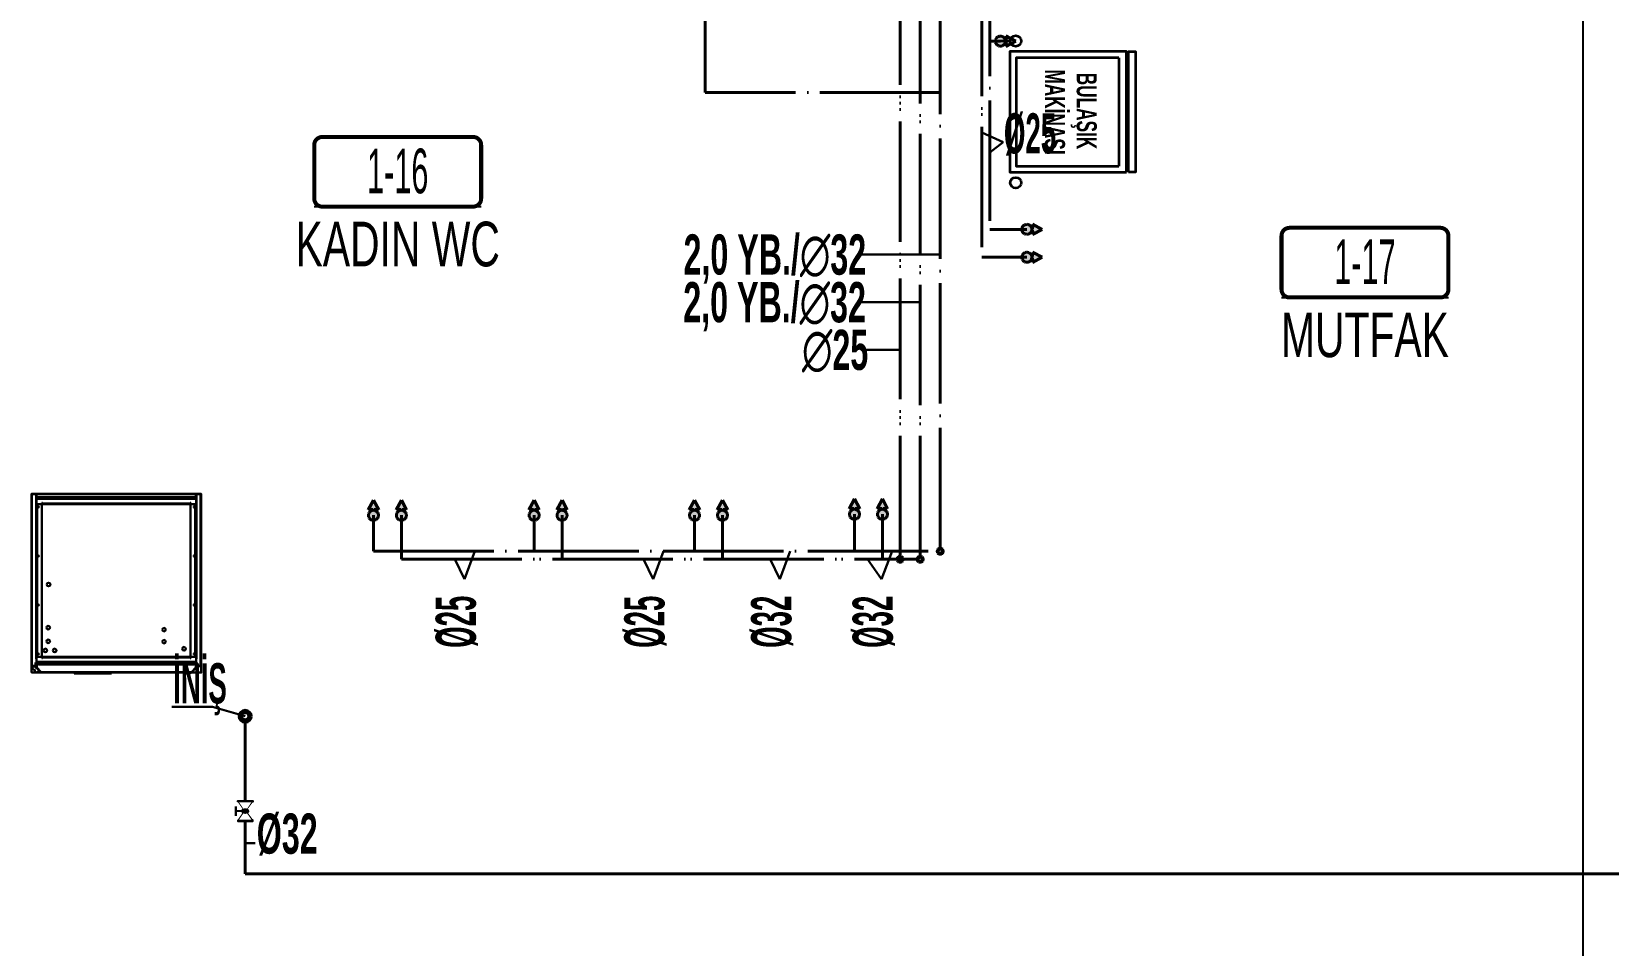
# Model space of a CAD drawing. Header units: centimetres. Extents: x 405464 to 563355, y 50011 to 66875.
# Drawn here: x 452655 to 453440, y 53343 to 53798 of the extents above; entities that cross this region are included whole.
import ezdxf
from ezdxf.enums import TextEntityAlignment as Align

# ---------------------------------------------------------------- set-up
doc = ezdxf.new("R2010")
doc.units = ezdxf.units.CM
for name, pattern in [('SICAKSU1', [75, 60, -6, 0, -3, 0, -6]), ('SIRKUL-1', [78, 60, -6, 0, -3, 0, -3, 0, -6]), ('SOGUKSU1', [72, 60, -6, 0, -6])]:
    doc.linetypes.add(name, pattern=pattern)
for name, color, linetype in [('-M-MAHAL-DEBILER', 7, 'Continuous'), ('-M-MAHAL-ETIKET-NOT', 7, 'Continuous'), ('-M-MAHAL-ETIKET-NOTM', 7, 'Continuous'), ('-M-MAHAL-ETK-', 7, 'Continuous'), ('-M-MAHAL-HAVA-DEGISIM', 7, 'Continuous'), ('-M-MAHAL-NO', 7, 'Continuous'), ('-M-MAHAL-NOM', 7, 'Continuous'), ('0-KRCN DI SU', 41, 'D')]:
    doc.layers.add(name, color=color, linetype=linetype)
for name, color, linetype, lineweight in [('0-KRCN-HVL-SANTRAL', 11, 'Continuous', 30), ('0-KRCN-IST-KÜRESEL VANA', 4, 'Continuous', 25), ('0-KRCN-SHT YUMUŞAK SU ÇAP', 201, 'Continuous', 30), ('0-KRCN-SHT-05CIHAZ', 171, 'Continuous', 40), ('0-KRCN-SHT-MAKİNABULAŞIKÇAMAŞIR', 171, 'Continuous', 35), ('0-KRCN-SHT-PROSES-BORU', 1, '0-Y_LINE', 40), ('0-KRCN-SHT-SICAKSU', 50, 'SICAKSU1', 40), ('0-KRCN-SHT-SIRKULASYON', 145, 'SIRKUL-1', 40), ('0-KRCN-SHT-SOGUKSU', 141, 'SOGUKSU1', 40), ('0-KRCN-SHT-YAZI-ÇAP-TEMSU', 81, 'Continuous', 30), ('0-MEK-SHT-SOGUKSU', 141, 'SOGUKSU1', 30), ('0-MEK-SHT-YAZI-ÇAP-TEMSU', 81, 'Continuous', 30), ('0-MEKANİK İSTERLER', 6, 'Continuous', 25)]:
    doc.layers.add(name, color=color, linetype=linetype, lineweight=lineweight)
doc.styles.add('-M-ISSO-TEXT-TTF', font='ARIALN.TTF')
doc.styles.add('-M-MHLETK-NOT', font='romans.shx', dxfattribs={"width": 0.7})
doc.styles.add('-M-MHLETK-TEXT', font='ARIALN.TTF', dxfattribs={"width": 0.7})
doc.styles.add('BORU', font='AGENCYR.TTF')
doc.styles.add('CAP', font='ARIALNB.TTF')
doc.styles.get("Standard").update_dxf_attribs({"font": 'arial.ttf'})
doc.linetypes.add('0-Y_LINE', pattern='A,100,-0.5,["Y",BORU,S=9,R=0,X=0,Y=-4.5],-5', length=105.5)
doc.linetypes.add('D', pattern='A,12,-1,["D",Standard,S=1,R=0,X=-0.1,Y=-0.5],-1.6', length=14.6)

# ---------------------------------------------------------------- blocks, each defined once
blk = doc.blocks.new('0-MEK-SHT-ARAMUSLUK')
at = {"layer": '0-KRCN-SHT-SOGUKSU'}
h = blk.add_hatch(color=256, dxfattribs=at)
h.paths.add_polyline_path([(0, 5.12), (-2.6, 0.24), (-0.98, 1.05), (-0.98, -0.2, -0.203039), (0.97, -0.2), (0.97, 1.05), (2.6, 0.24)])
h.paths.add_polyline_path([(-2.5, -2.5, 1), (2.5, -2.5, 1)])
for p, q in [((-2.6, 0.24), (0, 5.12)), ((-0.98, 1.05), (-2.6, 0.24)), ((-0.98, 1.05), (-0.98, -0.2)), ((2.6, 0.24), (0, 5.12)), ((0.97, 1.05), (2.6, 0.24)), ((0.97, 1.05), (0.97, -0.2))]:
    blk.add_line(p, q, dxfattribs=at)
blk.add_circle((0, -2.5), 2.5, dxfattribs=at)
blk = doc.blocks.new('*U6')
at = {"layer": '0-KRCN-SHT-MAKİNABULAŞIKÇAMAŞIR', "color": 120}
for p, q in [((-27, 50.55), (27, 50.55)), ((-35.3, -3.55), (-35.3, -10.77))]:
    blk.add_line(p, q, dxfattribs=at)
blk.add_lwpolyline([(30, 55.26), (-30, 55.26), (-30, 58.85), (30, 58.85)], close=True, dxfattribs=at)
at = {"layer": '0-KRCN-SHT-MAKİNABULAŞIKÇAMAŞIR'}
blk.add_lwpolyline([(30, 54.28), (-30, 54.28), (-30, -3.72), (30, -3.72), (30, 54.28)], close=True, dxfattribs=at)
at = {"layer": '0-KRCN-SHT-MAKİNABULAŞIKÇAMAŞIR', "color": 120}
blk.add_lwpolyline([(-27, 50.55), (-27, -0.72), (27, -0.72), (27, 50.55)], dxfattribs=at)
for centre in [(-35.3, -0.86), (35.3, -0.86)]:
    blk.add_circle(centre, 2.69, dxfattribs=at)
at = {"layer": '0-KRCN-SHT-MAKİNABULAŞIKÇAMAŞIR', "color": 120, "style": 'CAP', "width": 0.75}
for s, p in [('BULAŞIK', (-0.44, 33.08)), ('MAKİNASI', (0.08, 19.81))]:
    blk.add_text(s, height=10, dxfattribs=at).set_placement(p, align=Align.MIDDLE)
blk = doc.blocks.new('0-MEK-SHT-KÜRESELVANA')
at = {"layer": '0-KRCN-IST-KÜRESEL VANA'}
blk.add_hatch(color=256, dxfattribs=at).paths.add_polyline_path([(1.42, 0, 1), (-1.42, 0, 1)])
for p, q in [((-1.12, 0.88), (-4.24, 3.02)), ((-4.24, -3.05), (-4.24, 3.02)), ((-4.24, 3.02), (-4.24, -3.05)), ((-2.41, 4.6), (2.31, 4.6)), ((0, 4.6), (-2.41, 4.6)), ((0, 0), (0, 4.6)), ((2.31, 4.6), (0, 4.6)), ((1.14, 0.85), (4.3, 3.02)), ((4.3, -3.05), (4.3, 3.02)), ((4.3, 3.02), (4.3, -3.05)), ((-4.24, -3.05), (-1.12, -0.88)), ((4.3, -3.05), (1.14, -0.85))]:
    blk.add_line(p, q, dxfattribs=at)
for points in [[(-4.53, 3.75), (-4.97, 3.75), (-4.97, -3.75), (-4.53, -3.75)], [(4.58, 3.75), (5.03, 3.75), (5.03, -3.75), (4.58, -3.75)]]:
    blk.add_lwpolyline(points, close=True, dxfattribs=at)
blk.add_circle((0, 0), 1.42, dxfattribs=at)
blk.add_wipeout([(4.3, 3.02), (4.3, -3.05), (1.12, -0.88), (1.16, -0.82), (1.21, -0.74), (1.25, -0.68), (1.3, -0.58), (1.33, -0.5), (1.35, -0.44), (1.38, -0.34), (1.41, -0.21), (1.42, -0.11), (1.42, -0.03), (1.42, 0.06), (1.41, 0.17), (1.4, 0.25), (1.38, 0.33), (1.35, 0.43), (1.32, 0.54), (1.28, 0.61), (1.25, 0.68), (1.22, 0.73), (1.18, 0.79), (1.14, 0.85), (1.12, 0.88)]).dxf.layer = '0-KRCN-IST-KÜRESEL VANA'
blk.add_wipeout([(-4.24, 3.02), (-4.24, -3.05), (-1.12, -0.88), (-1.16, -0.82), (-1.21, -0.74), (-1.25, -0.68), (-1.3, -0.58), (-1.33, -0.5), (-1.35, -0.44), (-1.38, -0.34), (-1.41, -0.21), (-1.42, -0.11), (-1.42, -0.03), (-1.42, 0.06), (-1.41, 0.17), (-1.4, 0.25), (-1.38, 0.33), (-1.35, 0.43), (-1.32, 0.54), (-1.28, 0.61), (-1.25, 0.68), (-1.22, 0.73), (-1.18, 0.79), (-1.14, 0.85), (-1.12, 0.88)]).dxf.layer = '0-KRCN-IST-KÜRESEL VANA'
blk = doc.blocks.new('M-MHLETK-YNG')
at = {"layer": '-M-MAHAL-DEBILER', "color": 4, "style": '-M-MHLETK-NOT', "width": 0.5, "flags": 8}
blk.add_attdef('DEBIS', text='', height=0.4, dxfattribs=at).set_placement((-2.173, 2.145), align=Align.MIDDLE_CENTER)
at = {"layer": '-M-MAHAL-DEBILER', "color": 191, "style": '-M-MHLETK-NOT', "width": 0.5, "flags": 8}
blk.add_attdef('DEBIR', text='', height=0.4, dxfattribs=at).set_placement((-1.613, 2.145), align=Align.MIDDLE_CENTER)
at = {"layer": '-M-MAHAL-DEBILER', "color": 31, "style": '-M-MHLETK-NOT', "width": 0.5, "flags": 8}
blk.add_attdef('DEBIF', text='', height=0.4, dxfattribs=at).set_placement((1.585, 2.145), align=Align.MIDDLE_CENTER)
at = {"layer": '-M-MAHAL-DEBILER', "color": 1, "style": '-M-MHLETK-NOT', "width": 0.5, "flags": 8}
blk.add_attdef('DEBIE', text='', height=0.4, dxfattribs=at).set_placement((2.32, 2.145), align=Align.MIDDLE_CENTER)
at = {"layer": '-M-MAHAL-ETIKET-NOT', "color": 3}
for tag, height, style, width, flags, p in [('ALAN', 0.04, '-M-MHLETK-NOT', 0.5, 9, (-2.581, 1.562)), ('KIS', 0.04, '-M-MHLETK-NOT', 0.5, 9, (-2.59, 1.616)), ('RH', 0.04, '-M-MHLETK-NOT', 0.5, 9, (-2.39, 1.616)), ('MAH-ADI', 1.111, '-M-ISSO-TEXT-TTF', 0.8, 8, (0, -0.931))]:
    blk.add_attdef(tag, text='', height=height, dxfattribs=dict(at, style=style, width=width, flags=flags)).set_placement(p, align=Align.MIDDLE_CENTER)
at = {"layer": '-M-MAHAL-ETIKET-NOT', "color": 3, "style": '-M-MHLETK-NOT', "width": 0.5, "flags": 9}
for tag, p, height in [('KLKTR', (-2.617, 1.425), 0.04), ('HL', (-2.616, 1.493), 0.0286), ('RDY-BOY1', (-2.614, 1.37), 0.0286), ('RDY-BOY2', (-2.614, 1.32), 0.0286), ('RDY-BOY3', (-2.614, 1.27), 0.0286), ('RDY-BOY4', (-2.614, 1.22), 0.0286), ('HLA', (-2.521, 1.493), 0.0286), ('RDY-TIP1', (-2.5, 1.37), 0.0286), ('RDY-TIP2', (-2.5, 1.32), 0.0286), ('RDY-TIP3', (-2.5, 1.27), 0.0286), ('RDY-TIP4', (-2.5, 1.22), 0.0286), ('RDY-ADET1', (-2.389, 1.37), 0.0286), ('RDY-ADET2', (-2.389, 1.32), 0.0286), ('RDY-ADET3', (-2.389, 1.27), 0.0286), ('RDY-ADET4', (-2.389, 1.22), 0.0286), ('VRV-TIP1', (-2.614, 0.759), 0.0286), ('KON-BOY1', (-2.614, 1.14), 0.0286), ('KON-BOY2', (-2.614, 1.09), 0.0286), ('KON-BOY3', (-2.614, 1.04), 0.0286), ('FCU-TIP1', (-2.614, 0.96), 0.0286), ('FCU-TIP2', (-2.614, 0.91), 0.0286), ('FCU-TIP3', (-2.614, 0.86), 0.0286), ('VRV-ADET1', (-2.524, 0.759), 0.0286), ('FCU-ADET1', (-2.524, 0.96), 0.0286), ('FCU-ADET2', (-2.524, 0.91), 0.0286), ('FCU-ADET3', (-2.524, 0.86), 0.0286), ('KON-TIP1', (-2.5, 1.14), 0.0286), ('KON-TIP2', (-2.5, 1.09), 0.0286), ('KON-TIP3', (-2.5, 1.04), 0.0286), ('VRV-KAP1', (-2.398, 0.759), 0.0286), ('FCU-KAP1', (-2.398, 0.96), 0.0286), ('FCU-KAP2', (-2.398, 0.91), 0.0286), ('FCU-KAP3', (-2.398, 0.86), 0.0286), ('KON-ADET1', (-2.389, 1.14), 0.0286), ('KON-ADET2', (-2.389, 1.09), 0.0286), ('KON-ADET3', (-2.389, 1.04), 0.0286), ('VRV-TIP2', (-2.614, 0.709), 0.0286), ('VRV-ADET2', (-2.524, 0.709), 0.0286), ('VRV-KAP2', (-2.398, 0.709), 0.0286)]:
    blk.add_attdef(tag, p, '', height=height, dxfattribs=at)
at = {"layer": '-M-MAHAL-ETIKET-NOTM', "color": 3, "style": '-M-ISSO-TEXT-TTF', "width": 0.8, "flags": 8}
blk.add_attdef('MAH-ADI2', text='', height=1.111, dxfattribs=at).set_placement((0, -2.549), align=Align.MIDDLE_CENTER)
at = {"layer": '-M-MAHAL-HAVA-DEGISIM', "style": '-M-MHLETK-NOT', "width": 0.5, "flags": 8}
for tag, p in [('HAVADEG', (0, 3.611)), ('HAVA', (0, 2.399))]:
    blk.add_attdef(tag, text='', height=0.6, dxfattribs=at).set_placement(p, align=Align.MIDDLE_CENTER)
blk.add_wipeout([(-2.078, 1.735), (2.078, 1.735), (2.078, 0), (-2.078, 0)]).dxf.layer = '-M-MAHAL-ETK-'
at = {"layer": '-M-MAHAL-ETK-', "color": 0}
for p, q in [((-2.078, 0), (2.078, 0)), ((-1.161, 0), (-1.161, 0))]:
    blk.add_line(p, q, dxfattribs=at)
blk.add_lwpolyline([(-1.878, 1.735, 0.1, 0.1, 0), (1.878, 1.735, 0.1, 0.1, -0.414214), (2.078, 1.535, 0.1, 0.1, 0), (2.078, 0.2, 0.1, 0.1, -0.414214), (1.878, 0, 0.1, 0.1, 0), (-1.878, 0, 0.1, 0.1, -0.414214), (-2.078, 0.2, 0.1, 0.1, 0), (-2.078, 1.535, 0.1, 0.1, -0.414214)], format="xyseb", close=True, dxfattribs=at)
at = {"layer": '-M-MAHAL-ETIKET-NOT', "color": 3, "style": '-M-MHLETK-NOT', "width": 0.5, "flags": 9}
for tag, p in [('YUKSEKLIK', (-2.324, 1.562)), ('YAZ', (-2.178, 1.616))]:
    blk.add_attdef(tag, text='', height=0.04, dxfattribs=at).set_placement(p, align=Align.MIDDLE_CENTER)
for tag, p in [('RDY-ISI1', (-2.265, 1.37)), ('RDY-ISI2', (-2.265, 1.32)), ('RDY-ISI3', (-2.265, 1.27)), ('RDY-ISI4', (-2.265, 1.22)), ('AHU', (-2.225, 1.439)), ('SHG', (-2.225, 1.493)), ('LHG', (-2.132, 1.493)), ('RDY-BNP1', (-2.102, 1.37)), ('RDY-BNP2', (-2.102, 1.32)), ('RDY-BNP3', (-2.102, 1.27)), ('RDY-BNP4', (-2.102, 1.22)), ('HG', (-2.039, 1.493)), ('RDY-BNK1', (-1.964, 1.37)), ('RDY-BNK2', (-1.964, 1.32)), ('RDY-BNK3', (-1.964, 1.27)), ('RDY-BNK4', (-1.964, 1.22)), ('HGA', (-1.962, 1.493)), ('EF', (-1.962, 1.439)), ('VRV-DUY1', (-2.272, 0.759)), ('FCU-DUY1', (-2.272, 0.96)), ('FCU-DUY2', (-2.272, 0.91)), ('FCU-DUY3', (-2.272, 0.86)), ('KON-ISI1', (-2.265, 1.14)), ('KON-ISI2', (-2.265, 1.09)), ('KON-ISI3', (-2.265, 1.04)), ('VRV-SOG1', (-2.154, 0.759)), ('FCU-SOG1', (-2.154, 0.96)), ('FCU-SOG2', (-2.154, 0.91)), ('FCU-SOG3', (-2.154, 0.86)), ('KON-BNP1', (-2.102, 1.14)), ('KON-BNP2', (-2.102, 1.09)), ('KON-BNP3', (-2.102, 1.04)), ('VRV-ISI1', (-2.044, 0.759)), ('FCU-ISI1', (-2.044, 0.96)), ('FCU-ISI2', (-2.044, 0.91)), ('FCU-ISI3', (-2.044, 0.86)), ('KON-BNK1', (-1.964, 1.14)), ('KON-BNK2', (-1.964, 1.09)), ('KON-BNK3', (-1.964, 1.04)), ('VRV-DEBI1', (-1.95, 0.759)), ('FCU-DEBI1', (-1.95, 0.96)), ('FCU-DEBI2', (-1.95, 0.91)), ('FCU-DEBI3', (-1.95, 0.86)), ('VRV-BNP1', (-1.831, 0.759)), ('FCU-BNP1', (-1.831, 0.96)), ('FCU-BNP2', (-1.831, 0.91)), ('FCU-BNP3', (-1.831, 0.86)), ('VRV-BNK1', (-1.614, 0.759)), ('FCU-BNK1', (-1.614, 0.96)), ('FCU-BNK2', (-1.614, 0.91)), ('FCU-BNK3', (-1.614, 0.86)), ('VRV-DUY2', (-2.272, 0.709)), ('VRV-SOG2', (-2.154, 0.709)), ('VRV-ISI2', (-2.044, 0.709)), ('VRV-DEBI2', (-1.95, 0.709)), ('VRV-BNP2', (-1.831, 0.709)), ('VRV-BNK2', (-1.614, 0.709))]:
    blk.add_attdef(tag, p, '', height=0.0286, dxfattribs=at)
at = {"layer": '-M-MAHAL-NO', "color": 7, "style": '-M-MHLETK-TEXT', "width": 0.6, "flags": 8}
blk.add_attdef('MAH-NO', text='', height=1.111, dxfattribs=at).set_placement((0, 0.889), align=Align.MIDDLE_CENTER)
at = {"layer": '-M-MAHAL-NOM', "color": 7, "style": '-M-MHLETK-TEXT', "width": 0.6, "flags": 8}
blk.add_attdef('MAH-NOM', text='', height=1.111, dxfattribs=at).set_placement((0, 0.889), align=Align.MIDDLE_CENTER)
blk = doc.blocks.new('SE2')
at = {"layer": '0-KRCN-HVL-SANTRAL', "color": 7, "linetype": 'Continuous'}
for p, q in [((270.73, 172.87), (270.73, 258.27)), ((270.73, 258.27), (270.93, 258.27)), ((272.98, 258.47), (270.93, 258.47)), ((270.93, 258.47), (270.93, 258.37)), ((272.98, 258.37), (270.93, 258.37)), ((270.93, 258.27), (270.93, 258.32)), ((270.93, 258.32), (273.03, 258.32)), ((270.93, 172.87), (270.93, 258.27)), ((272.98, 254.72), (272.98, 254.72)), ((272.98, 254.72), (273.03, 254.72)), ((272.98, 254.72), (273.18, 254.72)), ((272.98, 176.17), (272.98, 254.72)), ((273.03, 258.32), (273.03, 254.72)), ((273.08, 254.77), (273.08, 258.27)), ((273.08, 254.77), (273.18, 254.77)), ((273.18, 258.27), (273.28, 258.27)), ((273.18, 254.77), (273.18, 258.27)), ((273.18, 256.75), (273.28, 256.75)), ((273.93, 256.27), (273.18, 256.27)), ((352.68, 255.87), (273.18, 255.87)), ((273.18, 254.72), (273.18, 254.77)), ((273.18, 254.72), (273.18, 176.17)), ((275.83, 253.27), (273.18, 253.27)), ((273.28, 256.75), (273.28, 258.27)), ((352.58, 258.27), (273.28, 258.27)), ((273.28, 258.27), (273.28, 256.75)), ((352.58, 256.75), (273.28, 256.75)), ((273.38, 258.47), (352.48, 258.47)), ((273.38, 256.55), (273.38, 256.55)), ((352.48, 256.55), (273.38, 256.55)), ((275.93, 253.27), (273.58, 253.27)), ((273.58, 253.27), (273.58, 177.27)), ((273.93, 256.47), (273.93, 256.55)), ((351.93, 256.47), (273.93, 256.47)), ((273.93, 256.17), (273.93, 256.47)), ((351.93, 256.17), (273.93, 256.17)), ((274.23, 256.55), (274.23, 256.47)), ((274.23, 256.47), (351.63, 256.47)), ((276.13, 253.97), (275.83, 253.97)), ((275.83, 253.97), (275.83, 253.27)), ((275.93, 177.27), (275.93, 253.27)), ((276.13, 253.67), (276.13, 253.97)), ((276.13, 253.67), (349.73, 253.67)), ((276.13, 253.27), (276.13, 253.67)), ((349.73, 253.27), (276.13, 253.27)), ((349.73, 253.97), (350.03, 253.97)), ((349.73, 253.67), (349.73, 253.97)), ((349.73, 253.27), (349.73, 253.67)), ((352.28, 253.27), (349.93, 253.27)), ((349.93, 253.27), (349.93, 177.27)), ((350.03, 253.97), (350.03, 253.27)), ((352.68, 253.27), (350.03, 253.27)), ((351.63, 256.47), (351.63, 256.55)), ((351.93, 256.55), (351.93, 256.47)), ((351.93, 256.17), (351.93, 256.47)), ((352.68, 256.27), (351.93, 256.27)), ((352.28, 177.27), (352.28, 253.27)), ((352.48, 256.55), (352.48, 256.55)), ((352.68, 258.27), (352.58, 258.27)), ((352.58, 258.27), (352.58, 256.75)), ((352.58, 256.75), (352.58, 258.27)), ((352.68, 256.75), (352.58, 256.75)), ((352.68, 254.77), (352.68, 258.27)), ((352.68, 254.72), (352.68, 254.77)), ((352.78, 254.77), (352.68, 254.77)), ((352.88, 254.72), (352.68, 254.72)), ((352.68, 254.72), (352.68, 176.17)), ((352.78, 254.77), (352.78, 258.27)), ((354.93, 258.32), (352.83, 258.32)), ((352.83, 258.32), (352.83, 254.72)), ((352.88, 254.72), (352.83, 254.72)), ((352.88, 258.47), (354.93, 258.47)), ((352.88, 258.37), (354.93, 258.37)), ((352.88, 254.72), (352.88, 254.72)), ((352.88, 176.17), (352.88, 254.72)), ((354.93, 258.47), (354.93, 258.37)), ((354.93, 258.27), (354.93, 258.32)), ((354.93, 172.87), (354.93, 258.27)), ((355.13, 258.27), (354.93, 258.27)), ((355.13, 172.87), (355.13, 258.27)), ((270.73, 172.87), (270.93, 172.87)), ((270.93, 172.82), (270.93, 172.87)), ((272.78, 172.82), (270.93, 172.82)), ((270.93, 172.77), (272.73, 172.77)), ((270.93, 172.67), (270.93, 172.77)), ((272.78, 174.47), (272.78, 172.82)), ((273.18, 174.47), (272.78, 174.47)), ((272.78, 174.42), (273.76, 174.32)), ((273.73, 174.3), (272.78, 174.3)), ((273.02, 174.27), (272.78, 174.27)), ((272.83, 172.87), (272.83, 174.07)), ((272.93, 172.87), (272.93, 174.07)), ((272.98, 176.17), (273.18, 176.17)), ((272.98, 176.17), (272.98, 176.17)), ((273.18, 176.17), (272.98, 176.17)), ((273.03, 174.27), (273.63, 174.27)), ((273.03, 174.17), (273.63, 174.17)), ((273.18, 177.27), (275.83, 177.27)), ((273.18, 176.17), (273.18, 176.17)), ((273.18, 176.17), (273.18, 174.47)), ((273.18, 174.77), (273.98, 174.68)), ((273.23, 173.47), (273.23, 171.95)), ((273.33, 173.47), (273.33, 171.95)), ((274.18, 173.52), (273.38, 173.52)), ((273.38, 173.52), (273.38, 171.93)), ((274.03, 173.67), (273.43, 173.67)), ((274.03, 173.57), (273.43, 173.57)), ((273.53, 173.82), (273.53, 173.67)), ((352.33, 173.82), (273.53, 173.82)), ((273.58, 177.27), (275.93, 177.27)), ((273.71, 174.27), (273.63, 174.27)), ((273.63, 174.27), (273.63, 174.17)), ((273.81, 173.54), (274.03, 173.54)), ((273.98, 174.68), (273.95, 174.43)), ((273.98, 174.68), (274.23, 174.67)), ((274.03, 173.57), (274.03, 173.67)), ((274.03, 173.67), (274.18, 173.67)), ((274.03, 173.52), (274.03, 173.57)), ((274.13, 173.52), (274.13, 173.57)), ((274.18, 173.57), (274.13, 173.57)), ((351.68, 174.47), (274.18, 174.47)), ((274.18, 173.67), (351.68, 173.67)), ((274.18, 173.67), (274.18, 173.47)), ((274.18, 173.52), (274.18, 173.52)), ((274.18, 173.47), (274.18, 173.52)), ((274.18, 173.47), (274.18, 173.47)), ((351.68, 173.47), (274.18, 173.47)), ((274.23, 174.67), (352.68, 174.67)), ((274.23, 174.67), (275.03, 174.67)), ((274.23, 174.67), (274.23, 174.54)), ((274.23, 174.54), (274.23, 174.47)), ((275.03, 174.47), (275.03, 174.67)), ((275.45, 174.47), (275.48, 174.51)), ((275.83, 176.57), (275.83, 177.27)), ((276.13, 176.57), (275.83, 176.57)), ((276.13, 177.27), (349.73, 177.27)), ((276.13, 177.27), (276.13, 176.87)), ((276.13, 176.87), (276.13, 176.57)), ((349.73, 176.87), (276.13, 176.87)), ((349.73, 177.27), (349.73, 176.87)), ((349.73, 176.87), (349.73, 176.57)), ((349.73, 176.57), (350.03, 176.57)), ((349.93, 177.27), (352.28, 177.27)), ((350.03, 177.27), (352.68, 177.27)), ((350.03, 176.57), (350.03, 177.27)), ((351.68, 173.47), (351.68, 173.67)), ((351.68, 173.67), (351.83, 173.67)), ((351.73, 173.57), (351.68, 173.57)), ((352.48, 173.52), (351.68, 173.52)), ((351.68, 173.52), (351.68, 173.52)), ((351.68, 173.47), (351.68, 173.52)), ((351.68, 173.47), (351.68, 173.47)), ((351.73, 173.52), (351.73, 173.57)), ((352.43, 173.67), (351.83, 173.67)), ((351.83, 173.57), (351.83, 173.67)), ((352.43, 173.57), (351.83, 173.57)), ((351.83, 173.52), (351.83, 173.57)), ((351.83, 173.54), (352.05, 173.54)), ((352.15, 174.27), (352.23, 174.27)), ((352.23, 174.27), (352.23, 174.17)), ((352.23, 174.27), (352.83, 174.27)), ((352.23, 174.17), (352.83, 174.17)), ((352.33, 173.82), (352.33, 173.67)), ((352.48, 171.93), (352.48, 173.52)), ((352.53, 171.95), (352.53, 173.47)), ((352.63, 171.95), (352.63, 173.47)), ((352.68, 176.17), (352.68, 176.17)), ((352.88, 176.17), (352.68, 176.17)), ((352.68, 176.17), (352.68, 174.47)), ((352.68, 176.17), (352.88, 176.17)), ((352.68, 174.47), (352.68, 174.27)), ((352.68, 174.47), (353.08, 174.47)), ((352.88, 176.17), (352.88, 176.17)), ((352.93, 172.87), (352.93, 174.07)), ((353.03, 172.87), (353.03, 174.07)), ((353.08, 174.47), (353.08, 172.82)), ((353.08, 172.82), (354.93, 172.82)), ((354.93, 172.77), (353.13, 172.77)), ((354.93, 172.82), (354.93, 172.87)), ((355.13, 172.87), (354.93, 172.87)), ((354.93, 172.67), (354.93, 172.77)), ((270.93, 172.67), (272.73, 172.67)), ((273.28, 171.82), (275.33, 169.54)), ((273.35, 171.88), (275.4, 169.61)), ((273.38, 171.93), (275.38, 169.71)), ((275.38, 169.71), (275.48, 169.71)), ((275.48, 169.71), (275.48, 169.67)), ((275.48, 169.67), (350.38, 169.67)), ((275.48, 169.67), (275.48, 169.47)), ((275.48, 169.57), (275.48, 169.57)), ((275.48, 169.57), (275.48, 169.47)), ((275.48, 169.47), (275.48, 169.47)), ((350.38, 169.47), (275.48, 169.47)), ((275.83, 169.47), (275.83, 169.31)), ((278.63, 169.31), (275.83, 169.31)), ((275.84, 169.28), (278.61, 169.28)), ((275.84, 169.28), (276.13, 168.99)), ((278.32, 168.99), (276.13, 168.99)), ((276.17, 168.97), (278.29, 168.97)), ((278.32, 168.99), (278.61, 169.28)), ((278.63, 169.31), (278.63, 169.47)), ((315.28, 169.47), (315.3, 168.99)), ((315.9, 168.99), (315.3, 168.99)), ((315.9, 168.99), (315.88, 169.47)), ((333.36, 168.99), (315.9, 168.99)), ((333.38, 169.47), (333.36, 168.99)), ((333.96, 168.99), (333.36, 168.99)), ((333.96, 168.99), (333.98, 169.47)), ((350.38, 169.67), (350.38, 169.71)), ((350.38, 169.71), (350.48, 169.71)), ((350.38, 169.67), (350.38, 169.47)), ((350.38, 169.57), (350.38, 169.47)), ((350.38, 169.57), (350.38, 169.57)), ((350.38, 169.47), (350.38, 169.47)), ((350.45, 169.61), (352.5, 171.88)), ((350.48, 169.71), (352.48, 171.93)), ((350.53, 169.54), (352.58, 171.82)), ((351.01, 170.23), (350.98, 170.26)), ((351.69, 169.62), (351.09, 170.16)), ((351.17, 170.25), (351.35, 170.09)), ((351.35, 170.09), (351.56, 170.33)), ((352.4, 169.57), (351.38, 170.49)), ((351.69, 169.62), (351.98, 169.95)), ((351.99, 169.94), (351.69, 169.62)), ((351.69, 169.62), (351.69, 169.62)), ((351.95, 171.35), (351.99, 171.31)), ((351.98, 171.3), (351.95, 171.34)), ((352.39, 171.61), (352.57, 171.45)), ((352.57, 171.45), (353.48, 172.46)), ((353.44, 170.16), (352.94, 169.6)), ((353.04, 172.67), (353.12, 172.67)), ((353.04, 171.97), (353.04, 172.67)), ((353.12, 172.67), (353.12, 172.06)), ((354.93, 172.67), (353.13, 172.67)), ((353.41, 170.69), (353.57, 170.87)), ((354.02, 172.49), (354.58, 171.99)), ((354.6, 171.46), (354.1, 170.9)), ((354.17, 170.92), (354.12, 170.92)), ((354.17, 170.97), (354.17, 170.92)), ((354.47, 172.09), (354.47, 172.67)), ((354.47, 171.3), (354.47, 171.3)), ((354.47, 171.3), (354.55, 171.3)), ((354.55, 172.67), (354.55, 172.02)), ((354.55, 172.67), (354.55, 172.02)), ((354.55, 171.39), (354.55, 171.3)), ((354.55, 171.39), (354.55, 171.3)), ((354.55, 171.3), (354.55, 171.3))]:
    blk.add_line(p, q, dxfattribs=at)
blk.add_lwpolyline([(270.73, 258.47), (355.13, 258.47), (355.13, 169.47), (270.73, 169.47)], close=True, dxfattribs=at)
for centre, radius in [((274.03, 251.87), 0.35), ((351.83, 251.87), 0.35), ((274.03, 227.47), 0.35), ((351.83, 227.47), 0.35), ((346.63, 213.27), 0.9), ((274.03, 203.07), 0.35), ((351.83, 203.07), 0.35), ((289.18, 190.77), 0.9), ((346.83, 191.77), 0.9), ((279.18, 181.27), 0.9), ((289.18, 184.77), 0.9), ((343.58, 180.42), 0.9), ((346.83, 184.97), 0.9), ((348.28, 180.42), 0.9), ((274.03, 178.67), 0.35), ((351.83, 178.67), 0.35)]:
    blk.add_circle(centre, radius, dxfattribs=at)
for centre, radius, start, end in [((270.93, 258.27), 0.2, 90, 180), ((270.93, 258.27), 0.1, 90, 180), ((272.98, 258.27), 0.2, 0, 90), ((272.98, 258.27), 0.1, 0, 90), ((273.38, 258.27), 0.2, 90, 180), ((273.38, 256.75), 0.2, 180, 270), ((273.38, 258.27), 0.1, 157.5, 180), ((352.48, 258.27), 0.2, 0, 90), ((352.48, 256.75), 0.2, 270, 0), ((352.48, 258.27), 0.1, 0, 32.89231), ((352.88, 258.27), 0.2, 90, 180), ((352.88, 258.27), 0.1, 90, 180), ((354.93, 258.27), 0.2, 0, 90), ((354.93, 258.27), 0.1, 0, 90), ((270.93, 172.87), 0.2, 180, 270), ((270.93, 172.87), 0.1, 180, 270), ((272.73, 172.87), 0.2, 270, 0), ((272.73, 172.87), 0.1, 270, 0), ((273.03, 174.07), 0.2, 90, 180), ((273.03, 174.07), 0.1, 90, 180), ((273.43, 173.47), 0.2, 90, 180), ((273.43, 173.47), 0.1, 90, 180), ((274.18, 173.82), 0.65, 90, 180), ((273.81, 173.34), 0.2, 90, 112.37948), ((274.03, 173.57), 0.1, 0, 90), ((275.03, 173.97), 0.7, 50.21126, 90), ((275.03, 173.97), 0.7, 45.9033, 50.21127), ((351.68, 173.82), 0.65, 0, 90), ((351.83, 173.57), 0.1, 90, 180), ((352.05, 173.34), 0.2, 67.62052, 90), ((352.43, 173.47), 0.2, 0, 90), ((352.43, 173.47), 0.1, 0, 90), ((352.83, 174.07), 0.2, 0, 90), ((352.83, 174.07), 0.1, 0, 90), ((353.13, 172.87), 0.2, 180, 270), ((353.13, 172.87), 0.1, 180, 270), ((354.93, 172.87), 0.1, 270, 0), ((354.93, 172.87), 0.2, 270, 0), ((273.43, 171.95), 0.2, 180, 222), ((273.43, 171.95), 0.1, 180, 222), ((275.48, 169.67), 0.2, 222, 270), ((275.48, 169.67), 0.1, 222, 270), ((275.88, 169.31), 0.05, 180, 225), ((276.17, 169.02), 0.05, 225, 270), ((278.29, 169.02), 0.05, 270, 315), ((278.58, 169.31), 0.05, 315, 0), ((350.38, 169.67), 0.1, 270, 318), ((350.38, 169.67), 0.2, 270, 318), ((352.65, 169.86), 0.381, 228, 318), ((352.43, 171.95), 0.1, 318, 0), ((352.43, 171.95), 0.2, 318, 0), ((353.15, 170.41), 0.381, 318, 48), ((353.77, 172.21), 0.381, 48, 138), ((353.82, 171.15), 0.381, 228, 318), ((354.17, 171.3), 0.38, 270, 0), ((354.17, 171.3), 0.38, 270, 0), ((354.17, 171.3), 0.3, 275.57012, 0), ((354.32, 171.71), 0.381, 318, 48)]:
    blk.add_arc(centre, radius, start, end, dxfattribs=at)
for centre, major_axis, start_param, end_param in [((273.38, 256.75), (0, 0.2), 1.570796, 3.141593), ((352.48, 256.75), (0, -0.2), 0, 1.570796)]:
    blk.add_ellipse(centre, major_axis=major_axis, ratio=0.5, start_param=start_param, end_param=end_param, dxfattribs=at)
for points in [[(273.38, 258.47), (273.37, 258.47), (273.36, 258.47), (273.35, 258.45), (273.34, 258.43), (273.32, 258.4), (273.31, 258.37), (273.3, 258.32), (273.29, 258.3), (273.28, 258.27)], [(352.58, 258.27), (352.57, 258.3), (352.56, 258.32), (352.55, 258.37), (352.54, 258.4), (352.52, 258.43), (352.51, 258.45), (352.5, 258.47), (352.49, 258.47), (352.48, 258.47)]]:
    blk.add_open_spline(points, degree=3, knots=[0, 0, 0, 0, 0.25, 0.25, 0.5, 0.5, 0.75, 0.75, 1, 1, 1, 1], dxfattribs=at)
blk.add_point((270.73, 169.47), dxfattribs=at)

msp = doc.modelspace()

# ---------------------------------------------------------------- hatches: boundary and pattern name
at = {"layer": '0-KRCN-SHT-PROSES-BORU'}
h = msp.add_hatch(color=256, dxfattribs=at)
h.dxf.hatch_style = 1
edge = h.paths.add_edge_path()
edge.add_arc((452761.43, 53457), 3, 0, 360)
edge = h.paths.add_edge_path(flags=16)
edge.add_arc((452761.43, 53457), 1.8, 0, 360)
at = {"layer": '0-KRCN-SHT-SOGUKSU'}
h = msp.add_hatch(color=256, dxfattribs=at)
h.paths.add_polyline_path([(452825.29, 53564.75), (452822.69, 53559.87), (452824.32, 53560.69), (452824.32, 53559.43, -0.203039), (452826.27, 53559.43), (452826.27, 53560.69), (452827.89, 53559.87)])
h.paths.add_polyline_path([(452822.79, 53557.13, 1), (452827.79, 53557.13, 1)])
h = msp.add_hatch(color=256, dxfattribs=at)
h.paths.add_polyline_path([(452839.2, 53564.75), (452841.8, 53559.87), (452840.18, 53560.69), (452840.18, 53559.43, 0.203039), (452838.23, 53559.43), (452838.23, 53560.69), (452836.6, 53559.87)])
h.paths.add_polyline_path([(452841.7, 53557.13, -1), (452836.7, 53557.13, -1)])
h = msp.add_hatch(color=256, dxfattribs=at)
h.paths.add_polyline_path([(452905.29, 53564.75), (452902.69, 53559.87), (452904.32, 53560.69), (452904.32, 53559.43, -0.203039), (452906.27, 53559.43), (452906.27, 53560.69), (452907.89, 53559.87)])
h.paths.add_polyline_path([(452902.79, 53557.13, 1), (452907.79, 53557.13, 1)])
h = msp.add_hatch(color=256, dxfattribs=at)
h.paths.add_polyline_path([(452919.2, 53564.75), (452921.8, 53559.87), (452920.18, 53560.69), (452920.18, 53559.43, 0.203039), (452918.23, 53559.43), (452918.23, 53560.69), (452916.6, 53559.87)])
h.paths.add_polyline_path([(452921.7, 53557.13, -1), (452916.7, 53557.13, -1)])
h = msp.add_hatch(color=256, dxfattribs=at)
h.paths.add_polyline_path([(452985.19, 53564.75), (452982.59, 53559.87), (452984.21, 53560.69), (452984.21, 53559.43, -0.203039), (452986.16, 53559.43), (452986.16, 53560.69), (452987.79, 53559.87)])
h.paths.add_polyline_path([(452982.69, 53557.13, 1), (452987.69, 53557.13, 1)])
h = msp.add_hatch(color=256, dxfattribs=at)
h.paths.add_polyline_path([(452999.1, 53564.75), (453001.7, 53559.87), (453000.07, 53560.69), (453000.07, 53559.43, 0.203039), (452998.12, 53559.43), (452998.12, 53560.69), (452996.5, 53559.87)])
h.paths.add_polyline_path([(453001.6, 53557.13, -1), (452996.6, 53557.13, -1)])
h = msp.add_hatch(color=256, dxfattribs=at)
h.paths.add_polyline_path([(453064.84, 53565.25), (453062.24, 53560.37), (453063.87, 53561.18), (453063.87, 53559.93, -0.203039), (453065.82, 53559.93), (453065.82, 53561.18), (453067.44, 53560.37)])
h.paths.add_polyline_path([(453062.34, 53557.63, 1), (453067.34, 53557.63, 1)])
h = msp.add_hatch(color=256, dxfattribs=at)
h.paths.add_polyline_path([(453078.75, 53565.25), (453081.35, 53560.37), (453079.73, 53561.18), (453079.73, 53559.93, 0.203039), (453077.78, 53559.93), (453077.78, 53561.18), (453076.15, 53560.37)])
h.paths.add_polyline_path([(453081.25, 53557.63, -1), (453076.25, 53557.63, -1)])

# ---------------------------------------------------------------- linework, layer by layer
at = {"layer": '0-KRCN DI SU', "linetype": 'D', "ltscale": 5}
msp.add_line((453427.68, 52244.95), (453427.68, 54959.92), dxfattribs=at)
at = {"layer": '0-KRCN-SHT YUMUŞAK SU ÇAP', "linetype": 'Continuous'}
msp.add_line((452761.43, 53393.79), (452766.43, 53393.79), dxfattribs=at)
at = {"layer": '0-KRCN-SHT-PROSES-BORU'}
for p, q in [((452761.43, 53454), (452761.43, 53378.52)), ((452761.43, 53378.52), (453764.51, 53378.52))]:
    msp.add_line(p, q, dxfattribs=at)
for radius in [3, 1.8]:
    msp.add_circle((452761.43, 53457), radius, dxfattribs=at)
at = {"layer": '0-KRCN-SHT-SICAKSU'}
for p, q in [((453097.53, 53536.71), (453097.53, 54175.45)), ((453128.25, 53825.84, 0), (453128.25, 53685.67, 0)), ((453150.67, 53685.67, 0), (453128.25, 53685.67, 0)), ((452839.2, 53557.13), (452839.2, 53535.21)), ((452919.2, 53557.13), (452919.2, 53535.21)), ((452999.1, 53557.13), (452999.1, 53535.21)), ((453078.75, 53557.63), (453078.75, 53535.21, 0)), ((452839.2, 53535.21), (453096.53, 53535.21))]:
    msp.add_line(p, q, dxfattribs=at)
for radius in [1.5, 1]:
    msp.add_circle((453097.53, 53535.21), radius, dxfattribs=at)
at = {"layer": '0-KRCN-SHT-SIRKULASYON'}
msp.add_line((453087.53, 53536.71), (453087.53, 54185.45), dxfattribs=at)
for radius in [1.5, 1]:
    msp.add_circle((453087.53, 53535.21), radius, dxfattribs=at)
at = {"layer": '0-KRCN-SHT-SOGUKSU'}
for p, q in [((453107.53, 53540.71), (453107.53, 54165.45)), ((452990.52, 53767.67), (452990.52, 53953.56)), ((453132.25, 53835.84), (453132.25, 53699.58)), ((453137.52, 53793.33), (453132.25, 53793.33)), ((453107.53, 53767.67), (452990.52, 53767.67)), ((453150.67, 53699.58), (453132.25, 53699.58)), ((452822.69, 53559.87), (452825.29, 53564.75)), ((452827.89, 53559.87), (452825.29, 53564.75)), ((452836.6, 53559.87), (452839.2, 53564.75)), ((452841.8, 53559.87), (452839.2, 53564.75)), ((452902.69, 53559.87), (452905.29, 53564.75)), ((452907.89, 53559.87), (452905.29, 53564.75)), ((452916.6, 53559.87), (452919.2, 53564.75)), ((452921.8, 53559.87), (452919.2, 53564.75)), ((452982.59, 53559.87), (452985.19, 53564.75)), ((452987.79, 53559.87), (452985.19, 53564.75)), ((452996.5, 53559.87), (452999.1, 53564.75)), ((453001.7, 53559.87), (452999.1, 53564.75)), ((453062.24, 53560.37), (453064.84, 53565.25)), ((453067.44, 53560.37), (453064.84, 53565.25)), ((453076.15, 53560.37), (453078.75, 53565.25)), ((453081.35, 53560.37), (453078.75, 53565.25)), ((452824.32, 53560.69), (452822.69, 53559.87)), ((452824.32, 53560.69), (452824.32, 53559.43)), ((452825.29, 53557.13), (452825.29, 53539.21)), ((452826.27, 53560.69), (452827.89, 53559.87)), ((452826.27, 53560.69), (452826.27, 53559.43)), ((452838.23, 53560.69), (452836.6, 53559.87)), ((452838.23, 53560.69), (452838.23, 53559.43)), ((452840.18, 53560.69), (452841.8, 53559.87)), ((452840.18, 53560.69), (452840.18, 53559.43)), ((452904.32, 53560.69), (452902.69, 53559.87)), ((452904.32, 53560.69), (452904.32, 53559.43)), ((452905.29, 53557.13), (452905.29, 53539.21)), ((452906.27, 53560.69), (452907.89, 53559.87)), ((452906.27, 53560.69), (452906.27, 53559.43)), ((452918.23, 53560.69), (452916.6, 53559.87)), ((452918.23, 53560.69), (452918.23, 53559.43)), ((452920.18, 53560.69), (452921.8, 53559.87)), ((452920.18, 53560.69), (452920.18, 53559.43)), ((452984.21, 53560.69), (452982.59, 53559.87)), ((452984.21, 53560.69), (452984.21, 53559.43)), ((452985.19, 53557.13), (452985.19, 53539.21)), ((452986.16, 53560.69), (452987.79, 53559.87)), ((452986.16, 53560.69), (452986.16, 53559.43)), ((452998.12, 53560.69), (452996.5, 53559.87)), ((452998.12, 53560.69), (452998.12, 53559.43)), ((453000.07, 53560.69), (453001.7, 53559.87)), ((453000.07, 53560.69), (453000.07, 53559.43)), ((453063.87, 53561.18), (453062.24, 53560.37)), ((453063.87, 53561.18), (453063.87, 53559.93)), ((453064.84, 53557.63), (453064.84, 53539.21)), ((453065.82, 53561.18), (453067.44, 53560.37)), ((453065.82, 53561.18), (453065.82, 53559.93)), ((453077.78, 53561.18), (453076.15, 53560.37)), ((453077.78, 53561.18), (453077.78, 53559.93)), ((453079.73, 53561.18), (453081.35, 53560.37)), ((453079.73, 53561.18), (453079.73, 53559.93)), ((452825.29, 53539.21), (453106.03, 53539.21))]:
    msp.add_line(p, q, dxfattribs=at)
for centre, radius in [((452825.29, 53557.13), 2.5), ((452839.2, 53557.13), 2.5), ((452905.29, 53557.13), 2.5), ((452919.2, 53557.13), 2.5), ((452985.19, 53557.13), 2.5), ((452999.1, 53557.13), 2.5), ((453064.84, 53557.63), 2.5), ((453078.75, 53557.63), 2.5), ((453107.53, 53539.21), 1.5), ((453107.53, 53539.21), 1)]:
    msp.add_circle(centre, radius, dxfattribs=at)
at = {"layer": '0-KRCN-SHT-YAZI-ÇAP-TEMSU', "linetype": 'Continuous'}
for p, q in [((453128.25, 53747.85, 0), (453138.81, 53743.06, 0)), ((453138.81, 53743.06, 0), (453132.25, 53737.87, 0)), ((452865.82, 53535.21), (452870.61, 53525.26)), ((452870.61, 53525.26), (452875.79, 53539.21)), ((452959.76, 53535.21), (452964.55, 53525.26)), ((452964.55, 53525.26), (452969.73, 53539.21)), ((453022.88, 53535.21), (453027.67, 53525.26)), ((453027.67, 53525.26), (453032.86, 53539.21)), ((453071.26, 53535.21), (453078.23, 53525.26)), ((453078.23, 53525.26), (453083.58, 53539.21)), ((452745.06, 53461.71), (452724.82, 53461.71)), ((452761.43, 53457), (452745.06, 53461.71))]:
    msp.add_line(p, q, dxfattribs=at)
at = {"layer": '0-MEK-SHT-YAZI-ÇAP-TEMSU', "linetype": 'Continuous'}
for p, q in [((453107.53, 53687.05), (453068.01, 53687.05)), ((453097.53, 53663.3), (453068.01, 53663.3)), ((453087.53, 53639.55), (453068.01, 53639.55))]:
    msp.add_line(p, q, dxfattribs=at)

# ---------------------------------------------------------------- block references
at = {"layer": '-M-MAHAL-ETK-', "xscale": 20, "yscale": 20, "zscale": 20}
for p, values in [((452837.37, 53710.89), {'MAH-NO': '1-16', 'MAH-ADI': 'KADIN WC'}), ((453319.04, 53665.64), {'MAH-NO': '1-17', 'MAH-ADI': 'MUTFAK'})]:
    msp.add_blockref('M-MHLETK-YNG', p, dxfattribs=at).add_auto_attribs(values)
at = {"layer": '0-KRCN-SHT-05CIHAZ', "xscale": -1}
for p, rotation in [((453140.02, 53793.33, 0), 270), ((453153.17, 53685.67, 0), 269.9999999999999)]:
    msp.add_blockref('0-MEK-SHT-ARAMUSLUK', p, dxfattribs=dict(at, rotation=rotation))
at = {"layer": '0-KRCN-SHT-05CIHAZ', "rotation": 270}
for name, p in [('*U6', (453145.99, 53758.09, 0)), ('0-MEK-SHT-ARAMUSLUK', (453153.17, 53699.58, 0))]:
    msp.add_blockref(name, p, dxfattribs=at)
at = {"layer": '0-MEKANİK İSTERLER', "color": 4, "xscale": -1}
msp.add_blockref('SE2', (453010.15, 53309.39), dxfattribs=at)

# ---------------------------------------------------------------- texts
at = {"layer": '0-KRCN-SHT-YAZI-ÇAP-TEMSU', "linetype": 'Continuous', "style": 'CAP', "width": 0.6}
for s, p in [('Ø25', (453139.26, 53737.38)), ('İNİŞ', (452725.54, 53463.45))]:
    msp.add_text(s, height=20, dxfattribs=at).set_placement(p)
for s, p in [('Ø25', (452876.28, 53491.1)), ('Ø25', (452970.22, 53491.1)), ('Ø32', (453033.35, 53491.1)), ('Ø32', (453083.91, 53491.1))]:
    msp.add_text(s, height=20, rotation=90, dxfattribs=at).set_placement(p)
at = {"layer": '0-MEK-SHT-YAZI-ÇAP-TEMSU', "linetype": 'Continuous', "style": 'CAP', "width": 0.7}
for s, p in [('2,0 YB./∅32', (452979.71, 53687.05)), ('2,0 YB./∅32', (452979.59, 53663.3)), ('∅25', (453038.69, 53639.55))]:
    msp.add_text(s, height=20, dxfattribs=at).set_placement(p, align=Align.MIDDLE_LEFT)

# ---------------------------------------------------------------- next in the draw order: block references
at = {"layer": '0-MEK-SHT-SOGUKSU', "rotation": 89.99999999999999}
msp.add_blockref('0-MEK-SHT-KÜRESELVANA', (452761.43, 53409.81), dxfattribs=at)

# ---------------------------------------------------------------- next in the draw order: texts
at = {"layer": '0-KRCN-SHT YUMUŞAK SU ÇAP', "linetype": 'Continuous', "style": 'CAP', "width": 0.7}
msp.add_text('Ø32', height=20, dxfattribs=at).set_placement((452767.18, 53388.58))

doc.saveas('drawing.dxf')
